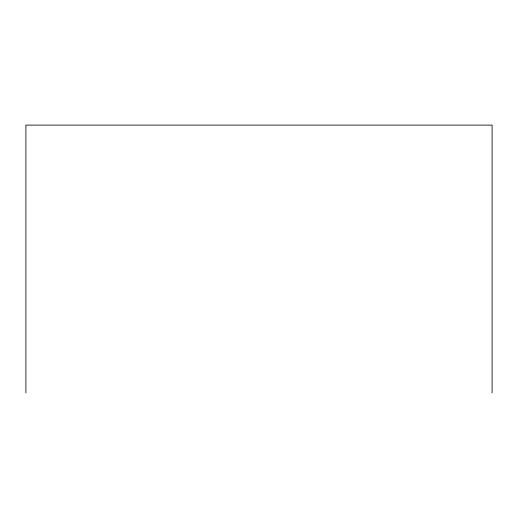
<?xml version="1.0" encoding="UTF-8"?>
<svg xmlns="http://www.w3.org/2000/svg" width="518" height="518" viewBox="0 0 518 518"><rect width="100%" height="100%" fill="white"/><g stroke="black" fill="none" stroke-linecap="round" stroke-linejoin="round"><path stroke-width="0.78" d="M492.1 392.884L492.1 125.116L25.9 125.116L25.9 392.884"/></g></svg>
